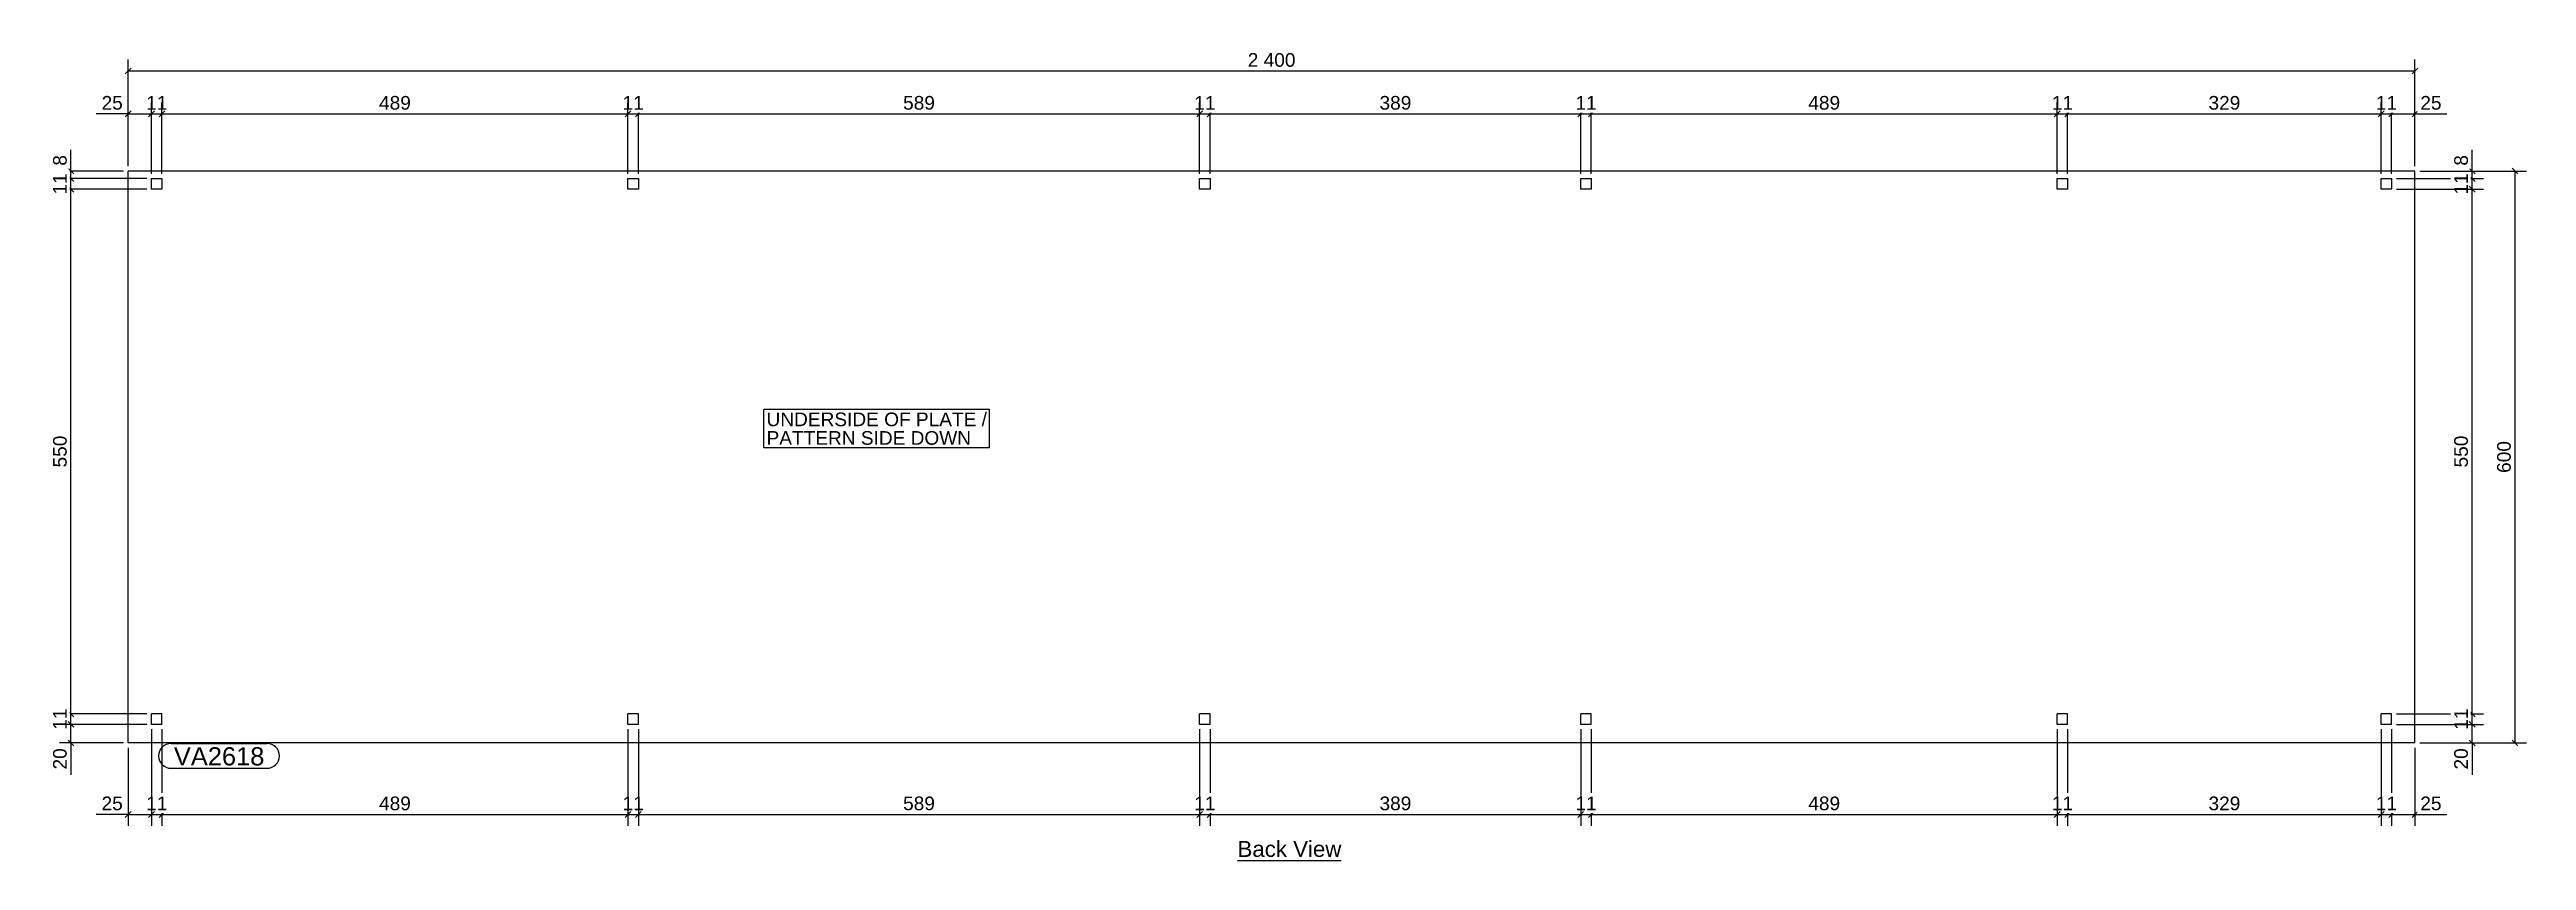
# Model space of a CAD drawing. Header units: millimetres. Extents: x 12 to 2612, y 22 to 873.
import ezdxf

# ---------------------------------------------------------------- set-up
doc = ezdxf.new("R2010")
doc.units = ezdxf.units.MM
doc.styles.add('Arial', font='ARIAL.TTF', dxfattribs={"height": 0.2})

# ---------------------------------------------------------------- blocks, each defined once
blk = doc.blocks.new('Unknown-35602563-11 - 4507')
at = {"color": 6, "linetype": 'Continuous'}
blk.add_line((1258.8, 22.5), (1367.7, 22.5), dxfattribs=at)
at = {"color": 0, "linetype": 'Continuous'}
blk.add_wipeout([(1367.7, 26.2), (1367.7, 43.8), (1258.8, 43.8), (1258.8, 26.2)], dxfattribs=at)
at = {"color": 6, "linetype": 'Continuous', "style": 'Arial'}
blk.add_text('Back View', height=16.71, dxfattribs=at).set_placement((1258.8, 26.2))
blk = doc.blocks.new('Part-35602563-4542 - 4507')
at = {"color": 30, "linetype": 'Continuous'}
for p, q in [((2494.5, 745.8), (94.5, 745.8)), ((94.5, 145.8), (94.5, 745.8)), ((119, 726.8), (119, 737.8)), ((119, 737.8), (130, 737.8)), ((130, 737.8), (130, 726.8)), ((619, 726.8), (619, 737.8)), ((619, 737.8), (630, 737.8)), ((630, 737.8), (630, 726.8)), ((1219, 726.8), (1219, 737.8)), ((1219, 737.8), (1230, 737.8)), ((1230, 737.8), (1230, 726.8)), ((1619, 726.8), (1619, 737.8)), ((1619, 737.8), (1630, 737.8)), ((1630, 737.8), (1630, 726.8)), ((2119, 726.8), (2119, 737.8)), ((2119, 737.8), (2130, 737.8)), ((2130, 737.8), (2130, 726.8)), ((2459, 726.8), (2459, 737.8)), ((2459, 737.8), (2470, 737.8)), ((2470, 737.8), (2470, 726.8)), ((2494.5, 145.8), (2494.5, 745.8)), ((130, 726.8), (119, 726.8)), ((630, 726.8), (619, 726.8)), ((1230, 726.8), (1219, 726.8)), ((1630, 726.8), (1619, 726.8)), ((2130, 726.8), (2119, 726.8)), ((2470, 726.8), (2459, 726.8)), ((130, 176.3), (119, 176.3)), ((119, 165.3), (119, 176.3)), ((130, 165.3), (119, 165.3)), ((130, 165.3), (130, 176.3)), ((630, 176.3), (619, 176.3)), ((619, 165.3), (619, 176.3)), ((630, 165.3), (619, 165.3)), ((630, 165.3), (630, 176.3)), ((1230, 176.3), (1219, 176.3)), ((1219, 165.3), (1219, 176.3)), ((1230, 165.3), (1219, 165.3)), ((1230, 165.3), (1230, 176.3)), ((1630, 176.3), (1619, 176.3)), ((1619, 165.3), (1619, 176.3)), ((1630, 165.3), (1619, 165.3)), ((1630, 165.3), (1630, 176.3)), ((2130, 176.3), (2119, 176.3)), ((2119, 165.3), (2119, 176.3)), ((2130, 165.3), (2119, 165.3)), ((2130, 165.3), (2130, 176.3)), ((2470, 176.3), (2459, 176.3)), ((2459, 165.3), (2459, 176.3)), ((2470, 165.3), (2459, 165.3)), ((2470, 165.3), (2470, 176.3)), ((2494.5, 145.8), (94.5, 145.8))]:
    blk.add_line(p, q, dxfattribs=at)
blk = doc.blocks.new('StraightDimension-35602563-4548 - 4507')
at = {"color": 7, "linetype": 'Continuous'}
for p, q in [((37.5, 723.7), (31.5, 729.8)), ((114, 726.8), (22.5, 726.8)), ((34.5, 176.3), (34.5, 726.8)), ((114, 176.3), (22.5, 176.3)), ((31.5, 179.3), (37.5, 173.3))]:
    blk.add_line(p, q, dxfattribs=at)
at = {"color": 0}
blk.add_wipeout([(33, 471.2), (12, 471.2), (12, 431.8), (33, 431.8)], dxfattribs=at)
at = {"color": 96, "style": 'Arial'}
blk.add_text('550', height=14.33, rotation=90.0002, dxfattribs=at).set_placement((30, 434.8))
blk = doc.blocks.new('StraightDimension-35602563-4723 - 4507')
at = {"color": 7, "linetype": 'Continuous'}
for p, q in [((619, 160.3), (619, 58.8)), ((630, 160.3), (630, 58.8)), ((616, 67.7), (622, 73.8)), ((619, 70.8), (630, 70.8)), ((633, 73.8), (627, 67.7))]:
    blk.add_line(p, q, dxfattribs=at)
at = {"color": 0}
blk.add_wipeout([(638.6, 72.3), (638.6, 93.2), (610.4, 93.2), (610.4, 72.3)], dxfattribs=at)
at = {"color": 96, "style": 'Arial'}
blk.add_text('11', height=14.33, dxfattribs=at).set_placement((613.4, 75.2))
blk = doc.blocks.new('StraightDimension-35602563-4672 - 4507')
at = {"color": 7, "linetype": 'Continuous'}
for p, q in [((2475, 737.8), (2566.5, 737.8)), ((2499.5, 745.8), (2566.5, 745.8)), ((2551.5, 748.8), (2557.5, 742.7)), ((2557.5, 734.7), (2551.5, 740.8)), ((2554.5, 737.8), (2554.5, 745.8))]:
    blk.add_line(p, q, dxfattribs=at)
at = {"color": 0}
blk.add_wipeout([(2553, 765.5), (2532, 765.5), (2532, 748.4), (2553, 748.4)], dxfattribs=at)
at = {"color": 7, "linetype": 'Continuous'}
blk.add_line((2554.5, 745.8), (2554.5, 768.1), dxfattribs=at)
blk.add_line((2554.5, 745.8), (2554.5, 768.1), dxfattribs=at)
at = {"color": 96, "style": 'Arial'}
blk.add_text('8', height=14.3, rotation=90.0002, dxfattribs=at).set_placement((2550, 751.4))
blk = doc.blocks.new('StraightDimension-35602563-4546 - 4507')
at = {"color": 7, "linetype": 'Continuous'}
for p, q in [((89.5, 745.8), (22.5, 745.8)), ((114, 737.8), (22.5, 737.8)), ((31.5, 748.8), (37.5, 742.7)), ((37.5, 734.7), (31.5, 740.8)), ((34.5, 737.8), (34.5, 745.8))]:
    blk.add_line(p, q, dxfattribs=at)
at = {"color": 0}
blk.add_wipeout([(33, 765.5), (12, 765.5), (12, 748.4), (33, 748.4)], dxfattribs=at)
at = {"color": 7, "linetype": 'Continuous'}
blk.add_line((34.5, 745.8), (34.5, 768.1), dxfattribs=at)
blk.add_line((34.5, 745.8), (34.5, 768.1), dxfattribs=at)
at = {"color": 96, "style": 'Arial'}
blk.add_text('8', height=14.3, rotation=90.0002, dxfattribs=at).set_placement((30, 751.4))
blk = doc.blocks.new('StraightDimension-35602563-4547 - 4507')
at = {"color": 7, "linetype": 'Continuous'}
for p, q in [((114, 737.8), (22.5, 737.8)), ((31.5, 740.8), (37.5, 734.7)), ((37.5, 723.7), (31.5, 729.8)), ((34.5, 726.8), (34.5, 737.8)), ((114, 726.8), (22.5, 726.8))]:
    blk.add_line(p, q, dxfattribs=at)
at = {"color": 0}
blk.add_wipeout([(33, 746.4), (12, 746.4), (12, 718.1), (33, 718.1)], dxfattribs=at)
at = {"color": 96, "style": 'Arial'}
blk.add_text('11', height=14.33, rotation=90.0002, dxfattribs=at).set_placement((30, 721.1))
blk = doc.blocks.new('StraightDimension-35602563-4724 - 4507')
at = {"color": 7, "linetype": 'Continuous'}
for p, q in [((130, 160.3), (130, 58.8)), ((619, 160.3), (619, 58.8)), ((133, 73.8), (127, 67.7)), ((130, 70.8), (619, 70.8)), ((616, 67.7), (622, 73.8))]:
    blk.add_line(p, q, dxfattribs=at)
at = {"color": 0}
blk.add_wipeout([(394.2, 72.3), (394.2, 93.2), (354.8, 93.2), (354.8, 72.3)], dxfattribs=at)
at = {"color": 96, "style": 'Arial'}
blk.add_text('489', height=14.33, dxfattribs=at).set_placement((357.8, 75.2))
blk = doc.blocks.new('StraightDimension-35602563-4549 - 4507')
at = {"color": 7, "linetype": 'Continuous'}
for p, q in [((114, 176.3), (22.5, 176.3)), ((114, 165.3), (22.5, 165.3)), ((31.5, 179.3), (37.5, 173.3)), ((37.5, 162.3), (31.5, 168.3)), ((34.5, 165.3), (34.5, 176.3))]:
    blk.add_line(p, q, dxfattribs=at)
at = {"color": 0}
blk.add_wipeout([(33, 184.9), (12, 184.9), (12, 156.6), (33, 156.6)], dxfattribs=at)
at = {"color": 96, "style": 'Arial'}
blk.add_text('11', height=14.33, rotation=90.0002, dxfattribs=at).set_placement((30, 159.6))
blk = doc.blocks.new('StraightDimension-35602563-4550 - 4507')
at = {"color": 7, "linetype": 'Continuous'}
for p, q in [((114, 165.3), (22.5, 165.3)), ((31.5, 168.3), (37.5, 162.3)), ((34.5, 145.8), (34.5, 165.3)), ((89.5, 145.8), (22.5, 145.8)), ((37.5, 142.7), (31.5, 148.8))]:
    blk.add_line(p, q, dxfattribs=at)
at = {"color": 0}
blk.add_wipeout([(33, 143.1), (12, 143.1), (12, 114.9), (33, 114.9)], dxfattribs=at)
at = {"color": 7, "linetype": 'Continuous'}
blk.add_line((34.5, 145.8), (34.5, 112.3), dxfattribs=at)
blk.add_line((34.5, 145.8), (34.5, 112.3), dxfattribs=at)
at = {"color": 96, "style": 'Arial'}
blk.add_text('20', height=14.33, rotation=90.0002, dxfattribs=at).set_placement((30, 117.9))
blk = doc.blocks.new('StraightDimension-35602563-4673 - 4507')
at = {"color": 7, "linetype": 'Continuous'}
for p, q in [((2475, 737.8), (2566.5, 737.8)), ((2551.5, 740.8), (2557.5, 734.7)), ((2557.5, 723.7), (2551.5, 729.8)), ((2554.5, 726.8), (2554.5, 737.8)), ((2475, 726.8), (2566.5, 726.8))]:
    blk.add_line(p, q, dxfattribs=at)
at = {"color": 0}
blk.add_wipeout([(2553, 746.4), (2532, 746.4), (2532, 718.1), (2553, 718.1)], dxfattribs=at)
at = {"color": 96, "style": 'Arial'}
blk.add_text('11', height=14.33, rotation=90.0002, dxfattribs=at).set_placement((2550, 721.1))
blk = doc.blocks.new('StraightDimension-35602563-4674 - 4507')
at = {"color": 7, "linetype": 'Continuous'}
for p, q in [((2557.5, 723.7), (2551.5, 729.8)), ((2475, 726.8), (2566.5, 726.8)), ((2554.5, 176.3), (2554.5, 726.8)), ((2475, 176.3), (2566.5, 176.3)), ((2551.5, 179.3), (2557.5, 173.3))]:
    blk.add_line(p, q, dxfattribs=at)
at = {"color": 0}
blk.add_wipeout([(2553, 471.2), (2532, 471.2), (2532, 431.8), (2553, 431.8)], dxfattribs=at)
at = {"color": 96, "style": 'Arial'}
blk.add_text('550', height=14.33, rotation=90.0002, dxfattribs=at).set_placement((2550, 434.8))
blk = doc.blocks.new('StraightDimension-35602563-4675 - 4507')
at = {"color": 7, "linetype": 'Continuous'}
for p, q in [((2475, 176.3), (2566.5, 176.3)), ((2475, 165.3), (2566.5, 165.3)), ((2551.5, 179.3), (2557.5, 173.3)), ((2557.5, 162.3), (2551.5, 168.3)), ((2554.5, 165.3), (2554.5, 176.3))]:
    blk.add_line(p, q, dxfattribs=at)
at = {"color": 0}
blk.add_wipeout([(2553, 184.9), (2532, 184.9), (2532, 156.6), (2553, 156.6)], dxfattribs=at)
at = {"color": 96, "style": 'Arial'}
blk.add_text('11', height=14.33, rotation=90.0002, dxfattribs=at).set_placement((2550, 159.6))
blk = doc.blocks.new('StraightDimension-35602563-4676 - 4507')
at = {"color": 7, "linetype": 'Continuous'}
for p, q in [((2475, 165.3), (2566.5, 165.3)), ((2551.5, 168.3), (2557.5, 162.3)), ((2554.5, 145.8), (2554.5, 165.3)), ((2499.5, 145.8), (2566.5, 145.8)), ((2557.5, 142.7), (2551.5, 148.8))]:
    blk.add_line(p, q, dxfattribs=at)
at = {"color": 0}
blk.add_wipeout([(2553, 143.1), (2532, 143.1), (2532, 114.9), (2553, 114.9)], dxfattribs=at)
at = {"color": 7, "linetype": 'Continuous'}
blk.add_line((2554.5, 145.8), (2554.5, 112.3), dxfattribs=at)
blk.add_line((2554.5, 145.8), (2554.5, 112.3), dxfattribs=at)
at = {"color": 96, "style": 'Arial'}
blk.add_text('20', height=14.33, rotation=90.0002, dxfattribs=at).set_placement((2550, 117.9))
blk = doc.blocks.new('StraightDimension-35602563-4773 - 4507')
at = {"color": 7, "linetype": 'Continuous'}
for p, q in [((1233, 808.8), (1227, 802.7)), ((1230, 742.8), (1230, 817.8)), ((1616, 802.7), (1622, 808.8)), ((1619, 742.8), (1619, 817.8)), ((1230, 805.8), (1619, 805.8))]:
    blk.add_line(p, q, dxfattribs=at)
at = {"color": 0}
blk.add_wipeout([(1444.2, 807.2), (1444.2, 828.2), (1404.8, 828.2), (1404.8, 807.2)], dxfattribs=at)
at = {"color": 96, "style": 'Arial'}
blk.add_text('389', height=14.33, dxfattribs=at).set_placement((1407.8, 810.2))
blk = doc.blocks.new('StraightDimension-35602563-4709 - 4507')
at = {"color": 7, "linetype": 'Continuous'}
for p, q in [((2499.5, 745.8), (2611.5, 745.8)), ((2602.5, 742.7), (2596.5, 748.8)), ((2599.5, 145.8), (2599.5, 745.8)), ((2499.5, 145.8), (2611.5, 145.8)), ((2596.5, 148.8), (2602.5, 142.7))]:
    blk.add_line(p, q, dxfattribs=at)
at = {"color": 0}
blk.add_wipeout([(2598, 465.4), (2577, 465.4), (2577, 426.1), (2598, 426.1)], dxfattribs=at)
at = {"color": 96, "style": 'Arial'}
blk.add_text('600', height=14.33, rotation=90.0002, dxfattribs=at).set_placement((2595, 429.1))
blk = doc.blocks.new('StraightDimension-35602563-4778 - 4507')
at = {"color": 7, "linetype": 'Continuous'}
for p, q in [((116, 802.7), (122, 808.8)), ((119, 742.8), (119, 817.8)), ((133, 808.8), (127, 802.7)), ((130, 742.8), (130, 817.8)), ((119, 805.8), (130, 805.8))]:
    blk.add_line(p, q, dxfattribs=at)
at = {"color": 0}
blk.add_wipeout([(138.6, 807.2), (138.6, 828.3), (110.4, 828.3), (110.4, 807.2)], dxfattribs=at)
at = {"color": 96, "style": 'Arial'}
blk.add_text('11', height=14.33, dxfattribs=at).set_placement((113.4, 810.2))
blk = doc.blocks.new('StraightDimension-35602563-4714 - 4507')
at = {"color": 7, "linetype": 'Continuous'}
for p, q in [((2470, 160.3), (2470, 58.8)), ((2494.5, 140.8), (2494.5, 58.8)), ((2467, 67.7), (2473, 73.8)), ((2470, 70.8), (2494.5, 70.8)), ((2497.5, 73.8), (2491.5, 67.7))]:
    blk.add_line(p, q, dxfattribs=at)
at = {"color": 0}
blk.add_wipeout([(2525.4, 72.3), (2525.4, 93.2), (2497.1, 93.2), (2497.1, 72.3)], dxfattribs=at)
at = {"color": 7, "linetype": 'Continuous'}
blk.add_line((2494.5, 70.8), (2528, 70.8), dxfattribs=at)
blk.add_line((2494.5, 70.8), (2528, 70.8), dxfattribs=at)
at = {"color": 96, "style": 'Arial'}
blk.add_text('25', height=14.33, dxfattribs=at).set_placement((2500.1, 75.2))
blk = doc.blocks.new('StraightDimension-35602563-4779 - 4507')
at = {"color": 7, "linetype": 'Continuous'}
for p, q in [((91.5, 802.7), (97.5, 808.8)), ((94.5, 750.8), (94.5, 817.8)), ((122, 808.8), (116, 802.7)), ((119, 742.8), (119, 817.8)), ((94.5, 805.8), (119, 805.8))]:
    blk.add_line(p, q, dxfattribs=at)
at = {"color": 0}
blk.add_wipeout([(91.9, 807.2), (91.9, 828.2), (63.6, 828.2), (63.6, 807.2)], dxfattribs=at)
at = {"color": 7, "linetype": 'Continuous'}
blk.add_line((94.5, 805.8), (61, 805.8), dxfattribs=at)
blk.add_line((94.5, 805.8), (61, 805.8), dxfattribs=at)
at = {"color": 96, "style": 'Arial'}
blk.add_text('25', height=14.33, dxfattribs=at).set_placement((66.6, 810.2))
blk = doc.blocks.new('StraightDimension-35602563-4715 - 4507')
at = {"color": 7, "linetype": 'Continuous'}
for p, q in [((2459, 160.3), (2459, 58.8)), ((2470, 160.3), (2470, 58.8)), ((2456, 67.7), (2462, 73.8)), ((2459, 70.8), (2470, 70.8)), ((2473, 73.8), (2467, 67.7))]:
    blk.add_line(p, q, dxfattribs=at)
at = {"color": 0}
blk.add_wipeout([(2478.6, 72.3), (2478.6, 93.2), (2450.4, 93.2), (2450.4, 72.3)], dxfattribs=at)
at = {"color": 96, "style": 'Arial'}
blk.add_text('11', height=14.33, dxfattribs=at).set_placement((2453.4, 75.2))
blk = doc.blocks.new('StraightDimension-35602563-4716 - 4507')
at = {"color": 7, "linetype": 'Continuous'}
for p, q in [((2130, 160.3), (2130, 58.8)), ((2459, 160.3), (2459, 58.8)), ((2133, 73.8), (2127, 67.7)), ((2130, 70.8), (2459, 70.8)), ((2456, 67.7), (2462, 73.8))]:
    blk.add_line(p, q, dxfattribs=at)
at = {"color": 0}
blk.add_wipeout([(2314.2, 72.3), (2314.2, 93.2), (2274.8, 93.2), (2274.8, 72.3)], dxfattribs=at)
at = {"color": 96, "style": 'Arial'}
blk.add_text('329', height=14.33, dxfattribs=at).set_placement((2277.8, 75.2))
blk = doc.blocks.new('StraightDimension-35602563-4717 - 4507')
at = {"color": 7, "linetype": 'Continuous'}
for p, q in [((2119, 160.3), (2119, 58.8)), ((2130, 160.3), (2130, 58.8)), ((2116, 67.7), (2122, 73.8)), ((2119, 70.8), (2130, 70.8)), ((2133, 73.8), (2127, 67.7))]:
    blk.add_line(p, q, dxfattribs=at)
at = {"color": 0}
blk.add_wipeout([(2138.6, 72.3), (2138.6, 93.2), (2110.4, 93.2), (2110.4, 72.3)], dxfattribs=at)
at = {"color": 96, "style": 'Arial'}
blk.add_text('11', height=14.33, dxfattribs=at).set_placement((2113.4, 75.2))
blk = doc.blocks.new('StraightDimension-35602563-4718 - 4507')
at = {"color": 7, "linetype": 'Continuous'}
for p, q in [((1630, 160.3), (1630, 58.8)), ((2119, 160.3), (2119, 58.8)), ((1633, 73.8), (1627, 67.7)), ((1630, 70.8), (2119, 70.8)), ((2116, 67.7), (2122, 73.8))]:
    blk.add_line(p, q, dxfattribs=at)
at = {"color": 0}
blk.add_wipeout([(1894.2, 72.3), (1894.2, 93.2), (1854.8, 93.2), (1854.8, 72.3)], dxfattribs=at)
at = {"color": 96, "style": 'Arial'}
blk.add_text('489', height=14.33, dxfattribs=at).set_placement((1857.8, 75.2))
blk = doc.blocks.new('StraightDimension-35602563-4719 - 4507')
at = {"color": 7, "linetype": 'Continuous'}
for p, q in [((1619, 160.3), (1619, 58.8)), ((1630, 160.3), (1630, 58.8)), ((1616, 67.7), (1622, 73.8)), ((1619, 70.8), (1630, 70.8)), ((1633, 73.8), (1627, 67.7))]:
    blk.add_line(p, q, dxfattribs=at)
at = {"color": 0}
blk.add_wipeout([(1638.6, 72.3), (1638.6, 93.2), (1610.4, 93.2), (1610.4, 72.3)], dxfattribs=at)
at = {"color": 96, "style": 'Arial'}
blk.add_text('11', height=14.33, dxfattribs=at).set_placement((1613.4, 75.2))
blk = doc.blocks.new('StraightDimension-35602563-4720 - 4507')
at = {"color": 7, "linetype": 'Continuous'}
for p, q in [((1230, 160.3), (1230, 58.8)), ((1619, 160.3), (1619, 58.8)), ((1233, 73.8), (1227, 67.7)), ((1230, 70.8), (1619, 70.8)), ((1616, 67.7), (1622, 73.8))]:
    blk.add_line(p, q, dxfattribs=at)
at = {"color": 0}
blk.add_wipeout([(1444.2, 72.3), (1444.2, 93.2), (1404.8, 93.2), (1404.8, 72.3)], dxfattribs=at)
at = {"color": 96, "style": 'Arial'}
blk.add_text('389', height=14.33, dxfattribs=at).set_placement((1407.8, 75.2))
blk = doc.blocks.new('StraightDimension-35602563-4721 - 4507')
at = {"color": 7, "linetype": 'Continuous'}
for p, q in [((1219, 160.3), (1219, 58.8)), ((1230, 160.3), (1230, 58.8)), ((1216, 67.7), (1222, 73.8)), ((1219, 70.8), (1230, 70.8)), ((1233, 73.8), (1227, 67.7))]:
    blk.add_line(p, q, dxfattribs=at)
at = {"color": 0}
blk.add_wipeout([(1238.6, 72.3), (1238.6, 93.2), (1210.4, 93.2), (1210.4, 72.3)], dxfattribs=at)
at = {"color": 96, "style": 'Arial'}
blk.add_text('11', height=14.33, dxfattribs=at).set_placement((1213.4, 75.2))
blk = doc.blocks.new('StraightDimension-35602563-4722 - 4507')
at = {"color": 7, "linetype": 'Continuous'}
for p, q in [((630, 160.3), (630, 58.8)), ((1219, 160.3), (1219, 58.8)), ((633, 73.8), (627, 67.7)), ((630, 70.8), (1219, 70.8)), ((1216, 67.7), (1222, 73.8))]:
    blk.add_line(p, q, dxfattribs=at)
at = {"color": 0}
blk.add_wipeout([(944.2, 72.3), (944.2, 93.2), (904.8, 93.2), (904.8, 72.3)], dxfattribs=at)
at = {"color": 96, "style": 'Arial'}
blk.add_text('589', height=14.33, dxfattribs=at).set_placement((907.8, 75.2))
blk = doc.blocks.new('StraightDimension-35602563-4725 - 4507')
at = {"color": 7, "linetype": 'Continuous'}
for p, q in [((119, 160.3), (119, 58.8)), ((130, 160.3), (130, 58.8)), ((116, 67.7), (122, 73.8)), ((119, 70.8), (130, 70.8)), ((133, 73.8), (127, 67.7))]:
    blk.add_line(p, q, dxfattribs=at)
at = {"color": 0}
blk.add_wipeout([(138.6, 72.3), (138.6, 93.2), (110.4, 93.2), (110.4, 72.3)], dxfattribs=at)
at = {"color": 96, "style": 'Arial'}
blk.add_text('11', height=14.33, dxfattribs=at).set_placement((113.4, 75.2))
blk = doc.blocks.new('StraightDimension-35602563-4726 - 4507')
at = {"color": 7, "linetype": 'Continuous'}
for p, q in [((119, 160.3), (119, 58.8)), ((94.5, 140.8), (94.5, 58.8)), ((91.5, 67.7), (97.5, 73.8)), ((94.5, 70.8), (119, 70.8)), ((122, 73.8), (116, 67.7))]:
    blk.add_line(p, q, dxfattribs=at)
at = {"color": 0}
blk.add_wipeout([(91.9, 72.3), (91.9, 93.2), (63.6, 93.2), (63.6, 72.3)], dxfattribs=at)
at = {"color": 7, "linetype": 'Continuous'}
blk.add_line((94.5, 70.8), (61, 70.8), dxfattribs=at)
blk.add_line((94.5, 70.8), (61, 70.8), dxfattribs=at)
at = {"color": 96, "style": 'Arial'}
blk.add_text('25', height=14.33, dxfattribs=at).set_placement((66.6, 75.2))
blk = doc.blocks.new('StraightDimension-35602563-4767 - 4507')
at = {"color": 7, "linetype": 'Continuous'}
for p, q in [((2467, 802.7), (2473, 808.8)), ((2470, 742.8), (2470, 817.8)), ((2497.5, 808.8), (2491.5, 802.7)), ((2494.5, 750.8), (2494.5, 817.8)), ((2470, 805.8), (2494.5, 805.8))]:
    blk.add_line(p, q, dxfattribs=at)
at = {"color": 0}
blk.add_wipeout([(2525.4, 807.2), (2525.4, 828.3), (2497.1, 828.3), (2497.1, 807.2)], dxfattribs=at)
at = {"color": 7, "linetype": 'Continuous'}
blk.add_line((2494.5, 805.8), (2528, 805.8), dxfattribs=at)
blk.add_line((2494.5, 805.8), (2528, 805.8), dxfattribs=at)
at = {"color": 96, "style": 'Arial'}
blk.add_text('25', height=14.33, dxfattribs=at).set_placement((2500.1, 810.2))
blk = doc.blocks.new('StraightDimension-35602563-4768 - 4507')
at = {"color": 7, "linetype": 'Continuous'}
for p, q in [((2456, 802.7), (2462, 808.8)), ((2459, 742.8), (2459, 817.8)), ((2473, 808.8), (2467, 802.7)), ((2470, 742.8), (2470, 817.8)), ((2459, 805.8), (2470, 805.8))]:
    blk.add_line(p, q, dxfattribs=at)
at = {"color": 0}
blk.add_wipeout([(2478.6, 807.2), (2478.6, 828.3), (2450.4, 828.3), (2450.4, 807.2)], dxfattribs=at)
at = {"color": 96, "style": 'Arial'}
blk.add_text('11', height=14.33, dxfattribs=at).set_placement((2453.4, 810.2))
blk = doc.blocks.new('StraightDimension-35602563-4769 - 4507')
at = {"color": 7, "linetype": 'Continuous'}
for p, q in [((2133, 808.8), (2127, 802.7)), ((2130, 742.8), (2130, 817.8)), ((2456, 802.7), (2462, 808.8)), ((2459, 742.8), (2459, 817.8)), ((2130, 805.8), (2459, 805.8))]:
    blk.add_line(p, q, dxfattribs=at)
at = {"color": 0}
blk.add_wipeout([(2314.2, 807.2), (2314.2, 828.2), (2274.8, 828.2), (2274.8, 807.2)], dxfattribs=at)
at = {"color": 96, "style": 'Arial'}
blk.add_text('329', height=14.33, dxfattribs=at).set_placement((2277.8, 810.2))
blk = doc.blocks.new('StraightDimension-35602563-4770 - 4507')
at = {"color": 7, "linetype": 'Continuous'}
for p, q in [((2116, 802.7), (2122, 808.8)), ((2119, 742.8), (2119, 817.8)), ((2133, 808.8), (2127, 802.7)), ((2130, 742.8), (2130, 817.8)), ((2119, 805.8), (2130, 805.8))]:
    blk.add_line(p, q, dxfattribs=at)
at = {"color": 0}
blk.add_wipeout([(2138.6, 807.2), (2138.6, 828.3), (2110.4, 828.3), (2110.4, 807.2)], dxfattribs=at)
at = {"color": 96, "style": 'Arial'}
blk.add_text('11', height=14.33, dxfattribs=at).set_placement((2113.4, 810.2))
blk = doc.blocks.new('StraightDimension-35602563-4771 - 4507')
at = {"color": 7, "linetype": 'Continuous'}
for p, q in [((1633, 808.8), (1627, 802.7)), ((1630, 742.8), (1630, 817.8)), ((2116, 802.7), (2122, 808.8)), ((2119, 742.8), (2119, 817.8)), ((1630, 805.8), (2119, 805.8))]:
    blk.add_line(p, q, dxfattribs=at)
at = {"color": 0}
blk.add_wipeout([(1894.2, 807.2), (1894.2, 828.2), (1854.8, 828.2), (1854.8, 807.2)], dxfattribs=at)
at = {"color": 96, "style": 'Arial'}
blk.add_text('489', height=14.33, dxfattribs=at).set_placement((1857.8, 810.2))
blk = doc.blocks.new('StraightDimension-35602563-4772 - 4507')
at = {"color": 7, "linetype": 'Continuous'}
for p, q in [((1616, 802.7), (1622, 808.8)), ((1619, 742.8), (1619, 817.8)), ((1633, 808.8), (1627, 802.7)), ((1630, 742.8), (1630, 817.8)), ((1619, 805.8), (1630, 805.8))]:
    blk.add_line(p, q, dxfattribs=at)
at = {"color": 0}
blk.add_wipeout([(1638.6, 807.2), (1638.6, 828.3), (1610.4, 828.3), (1610.4, 807.2)], dxfattribs=at)
at = {"color": 96, "style": 'Arial'}
blk.add_text('11', height=14.33, dxfattribs=at).set_placement((1613.4, 810.2))
blk = doc.blocks.new('StraightDimension-35602563-4774 - 4507')
at = {"color": 7, "linetype": 'Continuous'}
for p, q in [((1216, 802.7), (1222, 808.8)), ((1219, 742.8), (1219, 817.8)), ((1233, 808.8), (1227, 802.7)), ((1230, 742.8), (1230, 817.8)), ((1219, 805.8), (1230, 805.8))]:
    blk.add_line(p, q, dxfattribs=at)
at = {"color": 0}
blk.add_wipeout([(1238.6, 807.2), (1238.6, 828.3), (1210.4, 828.3), (1210.4, 807.2)], dxfattribs=at)
at = {"color": 96, "style": 'Arial'}
blk.add_text('11', height=14.33, dxfattribs=at).set_placement((1213.4, 810.2))
blk = doc.blocks.new('StraightDimension-35602563-4775 - 4507')
at = {"color": 7, "linetype": 'Continuous'}
for p, q in [((633, 808.8), (627, 802.7)), ((630, 742.8), (630, 817.8)), ((1216, 802.7), (1222, 808.8)), ((1219, 742.8), (1219, 817.8)), ((630, 805.8), (1219, 805.8))]:
    blk.add_line(p, q, dxfattribs=at)
at = {"color": 0}
blk.add_wipeout([(944.2, 807.2), (944.2, 828.2), (904.8, 828.2), (904.8, 807.2)], dxfattribs=at)
at = {"color": 96, "style": 'Arial'}
blk.add_text('589', height=14.33, dxfattribs=at).set_placement((907.8, 810.2))
blk = doc.blocks.new('StraightDimension-35602563-4776 - 4507')
at = {"color": 7, "linetype": 'Continuous'}
for p, q in [((616, 802.7), (622, 808.8)), ((619, 742.8), (619, 817.8)), ((633, 808.8), (627, 802.7)), ((630, 742.8), (630, 817.8)), ((619, 805.8), (630, 805.8))]:
    blk.add_line(p, q, dxfattribs=at)
at = {"color": 0}
blk.add_wipeout([(638.6, 807.2), (638.6, 828.3), (610.4, 828.3), (610.4, 807.2)], dxfattribs=at)
at = {"color": 96, "style": 'Arial'}
blk.add_text('11', height=14.33, dxfattribs=at).set_placement((613.4, 810.2))
blk = doc.blocks.new('StraightDimension-35602563-4777 - 4507')
at = {"color": 7, "linetype": 'Continuous'}
for p, q in [((133, 808.8), (127, 802.7)), ((130, 742.8), (130, 817.8)), ((616, 802.7), (622, 808.8)), ((619, 742.8), (619, 817.8)), ((130, 805.8), (619, 805.8))]:
    blk.add_line(p, q, dxfattribs=at)
at = {"color": 0}
blk.add_wipeout([(394.2, 807.2), (394.2, 828.2), (354.8, 828.2), (354.8, 807.2)], dxfattribs=at)
at = {"color": 96, "style": 'Arial'}
blk.add_text('489', height=14.33, dxfattribs=at).set_placement((357.8, 810.2))
blk = doc.blocks.new('StraightDimension-35602563-4820 - 4507')
at = {"color": 7, "linetype": 'Continuous'}
for p, q in [((94.5, 750.8), (94.5, 862.8)), ((2494.5, 750.8), (2494.5, 862.8)), ((97.5, 853.8), (91.5, 847.7)), ((94.5, 850.8), (2494.5, 850.8)), ((2491.5, 847.7), (2497.5, 853.8))]:
    blk.add_line(p, q, dxfattribs=at)
at = {"color": 0}
blk.add_wipeout([(1322.5, 852.2), (1322.5, 873.3), (1266.5, 873.3), (1266.5, 852.2)], dxfattribs=at)
at = {"color": 96, "style": 'Arial'}
blk.add_text('2 400', height=14.33, dxfattribs=at).set_placement((1269.5, 855.2))
blk = doc.blocks.new('Text-35602563-5613 - 4507')
at = {"color": 0, "linetype": 'Continuous'}
blk.add_wipeout([(978.8, 458.6), (978.8, 473.6), (764.5, 473.6), (764.5, 458.6)], dxfattribs=at)
at = {"color": 7, "linetype": 'Continuous'}
blk.add_line((761.5, 455.6), (998.5, 455.6), dxfattribs=at)
at = {"color": 0, "linetype": 'Continuous'}
blk.add_wipeout([(995.5, 478.1), (995.5, 493.1), (764.5, 493.1), (764.5, 478.1)], dxfattribs=at)
at = {"color": 7, "linetype": 'Continuous'}
for p, q in [((761.5, 496.1), (998.5, 496.1)), ((761.5, 455.6), (761.5, 496.1)), ((998.5, 455.6), (998.5, 496.1))]:
    blk.add_line(p, q, dxfattribs=at)
at = {"color": 96, "linetype": 'Continuous', "style": 'Arial'}
for s, p in [('UNDERSIDE OF PLATE /', (764.5, 478.1)), ('PATTERN SIDE DOWN', (764.5, 458.6))]:
    blk.add_text(s, height=14.326, dxfattribs=at).set_placement(p)
blk = doc.blocks.new('Mark-35602563-4824 - 4507')
at = {"color": 0}
blk.add_wipeout([(237.3, 122.2), (237.3, 142.2), (142.5, 142.2), (142.5, 122.2)], dxfattribs=at)
blk.add_wipeout([(237.3, 122.2), (237.3, 142.2), (142.5, 142.2), (142.5, 122.2)], dxfattribs=at)
at = {"color": 7, "linetype": 'Continuous'}
for p, q in [((139.5, 145.2), (240.3, 145.2)), ((139.5, 119.2), (240.3, 119.2))]:
    blk.add_line(p, q, dxfattribs=at)
for centre, start, end in [((139.5, 132.2), 90, 270), ((240.3, 132.2), 270, 90)]:
    blk.add_arc(centre, 13, start, end, dxfattribs=at)
at = {"color": 96, "style": 'Arial'}
blk.add_text('VA2618', height=19.1, dxfattribs=at).set_placement((142.5, 122.2))

msp = doc.modelspace()

# ---------------------------------------------------------------- block references
for name in ['Part-35602563-4542 - 4507', 'Unknown-35602563-11 - 4507']:
    msp.add_blockref(name, (0, 0))

# ---------------------------------------------------------------- next in the draw order: block references
for name in ['StraightDimension-35602563-4773 - 4507', 'StraightDimension-35602563-4672 - 4507', 'StraightDimension-35602563-4548 - 4507', 'Text-35602563-5613 - 4507', 'StraightDimension-35602563-4723 - 4507']:
    msp.add_blockref(name, (0, 0))

# ---------------------------------------------------------------- next in the draw order: block references
for name in ['StraightDimension-35602563-4774 - 4507', 'StraightDimension-35602563-4546 - 4507', 'StraightDimension-35602563-4673 - 4507', 'StraightDimension-35602563-4549 - 4507', 'StraightDimension-35602563-4724 - 4507']:
    msp.add_blockref(name, (0, 0))

# ---------------------------------------------------------------- next in the draw order: block references
for name in ['StraightDimension-35602563-4775 - 4507', 'StraightDimension-35602563-4547 - 4507', 'StraightDimension-35602563-4674 - 4507', 'StraightDimension-35602563-4550 - 4507']:
    msp.add_blockref(name, (0, 0))

# ---------------------------------------------------------------- next in the draw order: block references
for name in ['StraightDimension-35602563-4778 - 4507', 'StraightDimension-35602563-4776 - 4507', 'StraightDimension-35602563-4675 - 4507', 'StraightDimension-35602563-4725 - 4507']:
    msp.add_blockref(name, (0, 0))

# ---------------------------------------------------------------- next in the draw order: block references
for name in ['StraightDimension-35602563-4779 - 4507', 'StraightDimension-35602563-4726 - 4507', 'StraightDimension-35602563-4676 - 4507']:
    msp.add_blockref(name, (0, 0))

# ---------------------------------------------------------------- next in the draw order: block references
for name in ['StraightDimension-35602563-4777 - 4507', 'StraightDimension-35602563-4709 - 4507', 'Mark-35602563-4824 - 4507']:
    msp.add_blockref(name, (0, 0))

# ---------------------------------------------------------------- next in the draw order: block references
for name in ['StraightDimension-35602563-4767 - 4507', 'StraightDimension-35602563-4714 - 4507']:
    msp.add_blockref(name, (0, 0))

# ---------------------------------------------------------------- next in the draw order: block references
for name in ['StraightDimension-35602563-4768 - 4507', 'StraightDimension-35602563-4715 - 4507']:
    msp.add_blockref(name, (0, 0))

# ---------------------------------------------------------------- next in the draw order: block references
for name in ['StraightDimension-35602563-4769 - 4507', 'StraightDimension-35602563-4716 - 4507']:
    msp.add_blockref(name, (0, 0))

# ---------------------------------------------------------------- next in the draw order: block references
for name in ['StraightDimension-35602563-4770 - 4507', 'StraightDimension-35602563-4717 - 4507']:
    msp.add_blockref(name, (0, 0))

# ---------------------------------------------------------------- next in the draw order: block references
for name in ['StraightDimension-35602563-4771 - 4507', 'StraightDimension-35602563-4718 - 4507']:
    msp.add_blockref(name, (0, 0))

# ---------------------------------------------------------------- next in the draw order: block references
for name in ['StraightDimension-35602563-4772 - 4507', 'StraightDimension-35602563-4719 - 4507']:
    msp.add_blockref(name, (0, 0))

# ---------------------------------------------------------------- next in the draw order: block references
for name in ['StraightDimension-35602563-4820 - 4507', 'StraightDimension-35602563-4720 - 4507']:
    msp.add_blockref(name, (0, 0))

# ---------------------------------------------------------------- next in the draw order: block references
msp.add_blockref('StraightDimension-35602563-4721 - 4507', (0, 0))

# ---------------------------------------------------------------- next in the draw order: block references
msp.add_blockref('StraightDimension-35602563-4722 - 4507', (0, 0))

doc.saveas('drawing.dxf')
